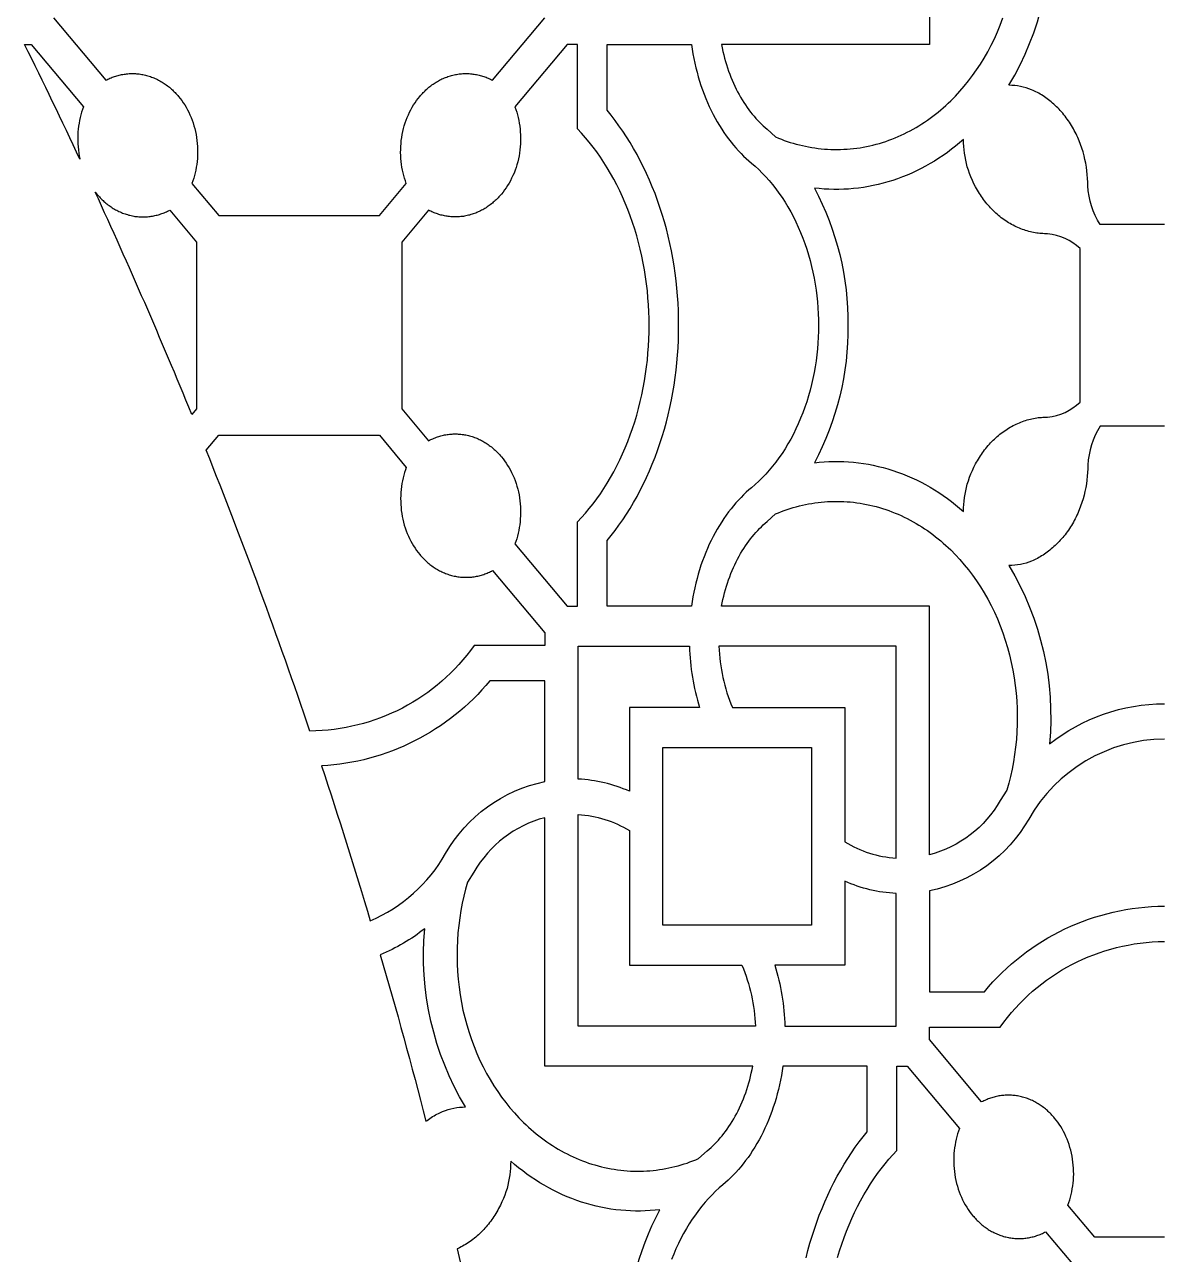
# Model space of a CAD drawing. Extents: x 59271 to 61367, y 41180 to 44085.
# Drawn here: x 60872.9 to 61073.9, y 42139.9 to 42356.8 of the extents above; entities that cross this region are included whole.
import ezdxf

# ---------------------------------------------------------------- set-up
doc = ezdxf.new("R2010")
doc.units = 0
doc.layers.get('0').update_dxf_attribs({"linetype": 'CONTINUOUS'})

msp = doc.modelspace()

# ---------------------------------------------------------------- linework, layer by layer
for points in [[(61032.49, 42397.08), (61032.49, 42353.26), (60995.83, 42353.26), (60995.94, 42352.66), (60996.07, 42352.06), (60996.2, 42351.47), (60996.35, 42350.88), (60996.51, 42350.3), (60996.68, 42349.72), (60996.86, 42349.15), (60997.05, 42348.59), (60997.25, 42348.04), (60997.46, 42347.5), (60997.68, 42346.96), (60997.91, 42346.44), (60998.14, 42345.92), (60998.39, 42345.41), (60998.64, 42344.92), (60998.9, 42344.43), (60999.17, 42343.96), (60999.45, 42343.5), (60999.73, 42343.05), (61000.02, 42342.61), (61000.31, 42342.19), (61000.62, 42341.77), (61000.92, 42341.37), (61001.23, 42340.98), (61001.55, 42340.61), (61001.86, 42340.24), (61002.19, 42339.89), (61002.51, 42339.56), (61002.84, 42339.23), (61003.17, 42338.92), (61003.51, 42338.62), (61003.84, 42338.33), (61005.36, 42336.98), (61005.87, 42336.77), (61006.38, 42336.57), (61006.89, 42336.37), (61007.41, 42336.19), (61007.94, 42336.02), (61008.47, 42335.86), (61009, 42335.71), (61009.54, 42335.57), (61010.08, 42335.44), (61010.62, 42335.32), (61011.17, 42335.21), (61011.73, 42335.11), (61012.28, 42335.03), (61012.84, 42334.95), (61013.4, 42334.89), (61013.96, 42334.84), (61014.53, 42334.8), (61015.1, 42334.77), (61015.67, 42334.76), (61016.24, 42334.75), (61016.81, 42334.76), (61017.38, 42334.79), (61017.95, 42334.82), (61018.53, 42334.87), (61019.1, 42334.92), (61019.67, 42335), (61020.24, 42335.08), (61020.82, 42335.17), (61021.39, 42335.28), (61021.95, 42335.4), (61022.52, 42335.54), (61023.09, 42335.68), (61023.65, 42335.84), (61024.21, 42336.01), (61024.77, 42336.19), (61025.32, 42336.38), (61025.87, 42336.59), (61026.42, 42336.81), (61026.96, 42337.04), (61027.5, 42337.28), (61028.03, 42337.53), (61028.56, 42337.79), (61029.09, 42338.06), (61029.61, 42338.35), (61030.12, 42338.64), (61030.63, 42338.95), (61031.13, 42339.26), (61031.63, 42339.59), (61032.12, 42339.92), (61032.61, 42340.26), (61033.09, 42340.62), (61033.56, 42340.98), (61034.02, 42341.35), (61034.48, 42341.73), (61034.93, 42342.11), (61035.37, 42342.51), (61035.81, 42342.91), (61036.24, 42343.32), (61037.07, 42344.16), (61037.87, 42345.03), (61038.64, 42345.92), (61039.39, 42346.84), (61040.11, 42347.8), (61040.81, 42348.79), (61041.49, 42349.82), (61042.15, 42350.89), (61042.77, 42351.99), (61043.37, 42353.13), (61043.94, 42354.29), (61044.47, 42355.49), (61044.98, 42356.71), (61045.44, 42357.96)], [(60877.97, 42357.96), (60887.18, 42346.96), (60887.37, 42347.05), (60887.56, 42347.15), (60887.75, 42347.24), (60887.94, 42347.33), (60888.14, 42347.41), (60888.34, 42347.49), (60888.54, 42347.56), (60888.74, 42347.63), (60888.95, 42347.7), (60889.16, 42347.76), (60889.37, 42347.82), (60889.58, 42347.88), (60889.79, 42347.92), (60890, 42347.97), (60890.22, 42348.01), (60890.43, 42348.04), (60890.65, 42348.07), (60890.87, 42348.1), (60891.09, 42348.12), (60891.31, 42348.14), (60891.53, 42348.15), (60891.75, 42348.15), (60891.97, 42348.15), (60892.2, 42348.15), (60892.42, 42348.14), (60892.64, 42348.12), (60892.86, 42348.1), (60893.09, 42348.08), (60893.31, 42348.05), (60893.53, 42348.01), (60893.75, 42347.97), (60893.97, 42347.92), (60894.19, 42347.87), (60894.41, 42347.82), (60894.63, 42347.76), (60894.84, 42347.69), (60895.06, 42347.62), (60895.27, 42347.54), (60895.49, 42347.46), (60895.7, 42347.38), (60895.91, 42347.28), (60896.11, 42347.19), (60896.32, 42347.09), (60896.52, 42346.99), (60896.72, 42346.88), (60896.92, 42346.76), (60897.12, 42346.65), (60897.31, 42346.53), (60897.5, 42346.4), (60897.69, 42346.27), (60897.88, 42346.14), (60898.06, 42346), (60898.24, 42345.86), (60898.42, 42345.72), (60898.6, 42345.57), (60898.77, 42345.42), (60898.94, 42345.27), (60899.1, 42345.11), (60899.26, 42344.95), (60899.42, 42344.79), (60899.58, 42344.63), (60899.73, 42344.46), (60899.88, 42344.29), (60900.03, 42344.12), (60900.31, 42343.77), (60900.59, 42343.4), (60900.86, 42343.01), (60901.12, 42342.61), (60901.37, 42342.2), (60901.6, 42341.77), (60901.83, 42341.33), (60902.04, 42340.88), (60902.24, 42340.41), (60902.43, 42339.93), (60902.6, 42339.44), (60902.75, 42338.94), (60902.89, 42338.44), (60903.01, 42337.93), (60903.12, 42337.41), (60903.21, 42336.88), (60903.28, 42336.35), (60903.34, 42335.82), (60903.38, 42335.29), (60903.4, 42334.76), (60903.4, 42334.23), (60903.39, 42333.7), (60903.36, 42333.17), (60903.31, 42332.65), (60903.25, 42332.14), (60903.17, 42331.63), (60903.08, 42331.13), (60902.97, 42330.63), (60902.85, 42330.15), (60902.71, 42329.68), (60902.56, 42329.21), (60902.4, 42328.76), (60907.13, 42323.11), (60910.92, 42323.11), (60921.31, 42323.11), (60931.7, 42323.11), (60935.49, 42323.11), (60940.21, 42328.76), (60940.05, 42329.21), (60939.9, 42329.68), (60939.77, 42330.15), (60939.65, 42330.63), (60939.54, 42331.13), (60939.44, 42331.63), (60939.37, 42332.14), (60939.3, 42332.65), (60939.26, 42333.17), (60939.23, 42333.7), (60939.21, 42334.23), (60939.22, 42334.76), (60939.24, 42335.29), (60939.28, 42335.82), (60939.33, 42336.35), (60939.4, 42336.88), (60939.49, 42337.41), (60939.6, 42337.93), (60939.72, 42338.44), (60939.86, 42338.94), (60940.02, 42339.44), (60940.19, 42339.93), (60940.37, 42340.41), (60940.57, 42340.88), (60940.79, 42341.33), (60941.01, 42341.77), (60941.25, 42342.2), (60941.5, 42342.61), (60941.76, 42343.01), (60942.02, 42343.4), (60942.3, 42343.77), (60942.59, 42344.12), (60942.73, 42344.29), (60942.88, 42344.46), (60943.04, 42344.63), (60943.19, 42344.79), (60943.35, 42344.95), (60943.51, 42345.11), (60943.68, 42345.27), (60943.85, 42345.42), (60944.02, 42345.57), (60944.19, 42345.72), (60944.37, 42345.86), (60944.55, 42346), (60944.74, 42346.14), (60944.92, 42346.27), (60945.11, 42346.4), (60945.3, 42346.53), (60945.5, 42346.65), (60945.69, 42346.76), (60945.89, 42346.88), (60946.09, 42346.99), (60946.3, 42347.09), (60946.5, 42347.19), (60946.71, 42347.28), (60946.92, 42347.38), (60947.13, 42347.46), (60947.34, 42347.54), (60947.55, 42347.62), (60947.77, 42347.69), (60947.99, 42347.76), (60948.2, 42347.82), (60948.42, 42347.87), (60948.64, 42347.92), (60948.86, 42347.97), (60949.08, 42348.01), (60949.31, 42348.05), (60949.53, 42348.08), (60949.75, 42348.1), (60949.97, 42348.12), (60950.2, 42348.14), (60950.42, 42348.15), (60950.64, 42348.15), (60950.86, 42348.15), (60951.08, 42348.15), (60951.31, 42348.14), (60951.53, 42348.12), (60951.75, 42348.1), (60951.96, 42348.07), (60952.18, 42348.04), (60952.4, 42348.01), (60952.61, 42347.97), (60952.83, 42347.92), (60953.04, 42347.88), (60953.25, 42347.82), (60953.46, 42347.76), (60953.67, 42347.7), (60953.87, 42347.63), (60954.07, 42347.56), (60954.28, 42347.49), (60954.47, 42347.41), (60954.67, 42347.33), (60954.87, 42347.24), (60955.06, 42347.15), (60955.25, 42347.05), (60955.44, 42346.96), (60964.64, 42357.96)], [(61010.74, 42139.33), (61011.06, 42140.62), (61011.41, 42141.89), (61011.79, 42143.15), (61012.19, 42144.4), (61012.61, 42145.63), (61013.06, 42146.85), (61013.54, 42148.05), (61014.03, 42149.23), (61014.55, 42150.39), (61015.09, 42151.53), (61015.65, 42152.64), (61016.23, 42153.74), (61016.83, 42154.81), (61017.45, 42155.85), (61018.09, 42156.87), (61018.74, 42157.86), (61019.41, 42158.82), (61020.1, 42159.76), (61020.8, 42160.66), (61021.51, 42161.54), (61021.51, 42173.12), (61006.63, 42173.12), (61006.51, 42172.29), (61006.37, 42171.47), (61006.22, 42170.65), (61006.05, 42169.84), (61005.86, 42169.03), (61005.65, 42168.23), (61005.43, 42167.44), (61005.2, 42166.66), (61004.95, 42165.88), (61004.68, 42165.12), (61004.4, 42164.37), (61004.11, 42163.63), (61003.8, 42162.9), (61003.48, 42162.19), (61003.14, 42161.49), (61002.8, 42160.81), (61002.44, 42160.14), (61002.07, 42159.49), (61001.69, 42158.85), (61001.3, 42158.23), (61000.9, 42157.63), (61000.49, 42157.05), (61000.07, 42156.48), (60999.65, 42155.93), (60999.22, 42155.4), (60998.78, 42154.89), (60998.33, 42154.39), (60997.88, 42153.92), (60997.42, 42153.46), (60996.96, 42153.02), (60996.5, 42152.6), (60996.03, 42152.2), (60995.39, 42151.65), (60994.76, 42151.07), (60994.14, 42150.45), (60993.52, 42149.81), (60992.92, 42149.13), (60992.33, 42148.43), (60991.76, 42147.7), (60991.2, 42146.94), (60990.65, 42146.15), (60990.13, 42145.34), (60989.62, 42144.5), (60989.13, 42143.64), (60988.66, 42142.75), (60988.21, 42141.85), (60987.78, 42140.92), (60987.38, 42139.97), (60986.99, 42139.01)], [(61016.29, 42139.41), (61016.64, 42140.59), (61017.02, 42141.75), (61017.42, 42142.9), (61017.85, 42144.03), (61018.3, 42145.15), (61018.78, 42146.25), (61019.28, 42147.32), (61019.8, 42148.37), (61020.34, 42149.41), (61020.9, 42150.41), (61021.48, 42151.39), (61022.08, 42152.35), (61022.7, 42153.28), (61023.33, 42154.18), (61023.98, 42155.05), (61024.65, 42155.89), (61025.33, 42156.7), (61026.02, 42157.48), (61026.72, 42158.23), (61026.72, 42173.12), (61028.56, 42173.12), (61037.77, 42162.12), (61037.61, 42161.67), (61037.46, 42161.2), (61037.33, 42160.73), (61037.2, 42160.25), (61037.1, 42159.75), (61037, 42159.25), (61036.92, 42158.74), (61036.86, 42158.23), (61036.81, 42157.71), (61036.78, 42157.18), (61036.77, 42156.65), (61036.77, 42156.12), (61036.8, 42155.59), (61036.83, 42155.06), (61036.89, 42154.53), (61036.96, 42154), (61037.05, 42153.47), (61037.16, 42152.96), (61037.28, 42152.44), (61037.42, 42151.94), (61037.58, 42151.44), (61037.75, 42150.95), (61037.93, 42150.47), (61038.13, 42150.01), (61038.34, 42149.55), (61038.57, 42149.11), (61038.81, 42148.68), (61039.06, 42148.27), (61039.31, 42147.87), (61039.58, 42147.48), (61039.86, 42147.11), (61040.15, 42146.76), (61040.29, 42146.59), (61040.44, 42146.42), (61040.59, 42146.25), (61040.75, 42146.09), (61040.91, 42145.93), (61041.07, 42145.77), (61041.24, 42145.61), (61041.41, 42145.46), (61041.58, 42145.31), (61041.75, 42145.16), (61041.93, 42145.02), (61042.11, 42144.88), (61042.29, 42144.74), (61042.48, 42144.61), (61042.67, 42144.48), (61042.86, 42144.35), (61043.05, 42144.23), (61043.25, 42144.12), (61043.45, 42144), (61043.65, 42143.89), (61043.85, 42143.79), (61044.06, 42143.69), (61044.27, 42143.6), (61044.48, 42143.51), (61044.69, 42143.42), (61044.9, 42143.34), (61045.11, 42143.26), (61045.33, 42143.19), (61045.54, 42143.12), (61045.76, 42143.06), (61045.98, 42143.01), (61046.2, 42142.96), (61046.42, 42142.91), (61046.64, 42142.87), (61046.86, 42142.83), (61047.09, 42142.8), (61047.31, 42142.78), (61047.53, 42142.76), (61047.75, 42142.74), (61047.98, 42142.73), (61048.2, 42142.73), (61048.42, 42142.73), (61048.64, 42142.73), (61048.86, 42142.74), (61049.08, 42142.76), (61049.3, 42142.78), (61049.52, 42142.81), (61049.74, 42142.84), (61049.96, 42142.87), (61050.17, 42142.91), (61050.38, 42142.96), (61050.6, 42143.01), (61050.81, 42143.06), (61051.02, 42143.12), (61051.22, 42143.18), (61051.43, 42143.25), (61051.63, 42143.32), (61051.83, 42143.39), (61052.03, 42143.47), (61052.23, 42143.56), (61052.42, 42143.64), (61052.62, 42143.73), (61052.81, 42143.83), (61052.99, 42143.93), (61057.72, 42138.27)]]:
    msp.add_lwpolyline(points)
for points in [[(61073.94, 42321.52), (61062.61, 42321.52, -0.12671), (61060.42, 42328.36), (61060.41, 42329.01), (61060.38, 42329.67), (61060.33, 42330.33), (61060.26, 42330.99), (61060.17, 42331.66), (61060.06, 42332.32), (61059.92, 42332.99), (61059.76, 42333.66), (61059.58, 42334.32), (61059.38, 42334.97), (61059.16, 42335.62), (61058.91, 42336.26), (61058.78, 42336.58), (61058.64, 42336.89), (61058.5, 42337.2), (61058.35, 42337.51), (61058.2, 42337.81), (61058.04, 42338.11), (61057.88, 42338.41), (61057.71, 42338.7), (61057.54, 42338.99), (61057.36, 42339.28), (61057.18, 42339.56), (61056.99, 42339.83), (61056.8, 42340.1), (61056.61, 42340.37), (61056.41, 42340.63), (61056.2, 42340.89), (61056, 42341.14), (61055.79, 42341.39), (61055.57, 42341.63), (61055.35, 42341.86), (61055.13, 42342.09), (61054.91, 42342.31), (61054.68, 42342.53), (61054.45, 42342.74), (61054.22, 42342.95), (61053.98, 42343.15), (61053.75, 42343.34), (61053.51, 42343.53), (61053.26, 42343.71), (61053.02, 42343.89), (61052.78, 42344.06), (61052.53, 42344.22), (61052.28, 42344.38), (61052.03, 42344.53), (61051.78, 42344.67), (61051.53, 42344.81), (61051.28, 42344.94), (61051.02, 42345.07), (61050.77, 42345.19), (61050.52, 42345.3, 0.091636), (61046.5, 42346.08, 0.159593), (61053.67, 42377.52, 0.16816)], [(61073.94, 42285.96), (61062.61, 42285.96, 0.12671), (61060.42, 42279.11), (61060.41, 42278.46), (61060.38, 42277.81), (61060.33, 42277.14), (61060.26, 42276.48), (61060.17, 42275.81), (61060.06, 42275.15), (61059.92, 42274.48), (61059.76, 42273.82), (61059.58, 42273.16), (61059.38, 42272.5), (61059.16, 42271.85), (61058.91, 42271.21), (61058.78, 42270.9), (61058.64, 42270.58), (61058.5, 42270.27), (61058.35, 42269.96), (61058.2, 42269.66), (61058.04, 42269.36), (61057.88, 42269.06), (61057.71, 42268.77), (61057.54, 42268.48), (61057.36, 42268.2), (61057.18, 42267.92), (61056.99, 42267.64), (61056.8, 42267.37), (61056.61, 42267.1), (61056.41, 42266.84), (61056.2, 42266.58), (61056, 42266.33), (61055.79, 42266.09), (61055.57, 42265.85), (61055.35, 42265.61), (61055.13, 42265.38), (61054.91, 42265.16), (61054.68, 42264.94), (61054.45, 42264.73), (61054.22, 42264.52), (61053.98, 42264.32), (61053.75, 42264.13), (61053.51, 42263.94), (61053.26, 42263.76), (61053.02, 42263.58), (61052.78, 42263.41), (61052.53, 42263.25), (61052.28, 42263.09), (61052.03, 42262.94), (61051.78, 42262.8), (61051.53, 42262.66), (61051.28, 42262.53), (61051.02, 42262.41), (61050.77, 42262.29), (61050.52, 42262.17, -0.091636), (61046.5, 42261.4, -0.159593), (61053.67, 42229.96, -0.16816), (61073.94, 42237.03)], [(61073.94, 42230.81, 0.26745), (61050, 42216.7, -0.215544), (61032.49, 42204.03), (61032.49, 42186.24), (61042.18, 42186.24, -0.222359), (61073.94, 42201.34), (61073.94, 42201.34)], [(61073.94, 42142.97), (61061.65, 42142.97), (61056.92, 42148.62), (61057.09, 42149.07), (61057.23, 42149.54), (61057.37, 42150.01), (61057.49, 42150.49), (61057.6, 42150.99), (61057.69, 42151.49), (61057.77, 42152), (61057.84, 42152.51), (61057.88, 42153.03), (61057.91, 42153.56), (61057.93, 42154.09), (61057.92, 42154.62), (61057.9, 42155.15), (61057.86, 42155.68), (61057.81, 42156.21), (61057.74, 42156.74), (61057.65, 42157.27), (61057.54, 42157.78), (61057.42, 42158.3), (61057.28, 42158.8), (61057.12, 42159.3), (61056.95, 42159.79), (61056.77, 42160.27), (61056.57, 42160.73), (61056.35, 42161.19), (61056.13, 42161.63), (61055.89, 42162.06), (61055.64, 42162.47), (61055.38, 42162.87), (61055.11, 42163.26), (61054.84, 42163.63), (61054.55, 42163.98), (61054.41, 42164.15), (61054.26, 42164.32), (61054.1, 42164.49), (61053.95, 42164.65), (61053.79, 42164.81), (61053.63, 42164.97), (61053.46, 42165.13), (61053.29, 42165.28), (61053.12, 42165.43), (61052.95, 42165.58), (61052.77, 42165.72), (61052.59, 42165.86), (61052.4, 42166), (61052.22, 42166.13), (61052.03, 42166.26), (61051.84, 42166.39), (61051.64, 42166.51), (61051.45, 42166.62), (61051.25, 42166.74), (61051.05, 42166.84), (61050.84, 42166.95), (61050.64, 42167.05), (61050.43, 42167.14), (61050.22, 42167.23), (61050.01, 42167.32), (61049.8, 42167.4), (61049.58, 42167.48), (61049.37, 42167.55), (61049.15, 42167.61), (61048.93, 42167.68), (61048.72, 42167.73), (61048.5, 42167.78), (61048.28, 42167.83), (61048.05, 42167.87), (61047.83, 42167.91), (61047.61, 42167.94), (61047.39, 42167.96), (61047.17, 42167.98), (61046.94, 42168), (61046.72, 42168.01), (61046.5, 42168.01), (61046.28, 42168.01), (61046.05, 42168.01), (61045.83, 42168), (61045.61, 42167.98), (61045.39, 42167.96), (61045.18, 42167.93), (61044.96, 42167.9), (61044.74, 42167.87), (61044.53, 42167.83), (61044.31, 42167.78), (61044.1, 42167.73), (61043.89, 42167.68), (61043.68, 42167.62), (61043.47, 42167.56), (61043.27, 42167.49), (61043.07, 42167.42), (61042.86, 42167.35), (61042.66, 42167.27), (61042.47, 42167.18), (61042.27, 42167.1), (61042.08, 42167.01), (61041.89, 42166.91), (61041.7, 42166.81), (61032.49, 42177.82), (61032.49, 42180.02), (61044.95, 42180.02, -0.240747), (61073.94, 42195.11)], [(60979.02, 42123.59, -0.124595), (60984.94, 42147.82), (60984.09, 42147.72), (60983.23, 42147.65), (60982.37, 42147.6), (60981.51, 42147.58), (60980.64, 42147.58), (60979.78, 42147.6), (60978.91, 42147.65), (60978.03, 42147.72), (60977.16, 42147.82), (60976.29, 42147.94), (60975.42, 42148.08), (60974.55, 42148.25), (60973.69, 42148.44), (60972.83, 42148.66), (60971.97, 42148.9), (60971.11, 42149.16), (60970.27, 42149.45), (60969.42, 42149.77), (60968.59, 42150.1), (60967.76, 42150.46), (60966.94, 42150.84), (60966.13, 42151.24), (60965.33, 42151.67), (60964.54, 42152.12), (60963.76, 42152.58), (60962.99, 42153.07), (60962.23, 42153.58), (60961.48, 42154.1), (60960.75, 42154.65), (60960.03, 42155.21), (60959.32, 42155.79), (60958.63, 42156.38, -0.065359), (60957.98, 42151.58), (60957.79, 42150.98), (60957.57, 42150.37), (60957.33, 42149.77), (60957.08, 42149.18), (60956.8, 42148.59), (60956.5, 42148.01), (60956.34, 42147.72), (60956.18, 42147.44), (60956.02, 42147.16), (60955.84, 42146.88), (60955.67, 42146.61), (60955.48, 42146.34), (60955.3, 42146.07), (60955.1, 42145.8), (60954.91, 42145.54), (60954.71, 42145.29), (60954.5, 42145.04), (60954.29, 42144.79), (60954.08, 42144.55), (60953.86, 42144.31), (60953.63, 42144.07), (60953.41, 42143.85), (60953.18, 42143.62), (60952.94, 42143.41), (60952.7, 42143.19), (60952.46, 42142.99), (60952.22, 42142.79), (60951.97, 42142.59), (60951.72, 42142.4), (60951.46, 42142.22), (60951.2, 42142.05), (60950.94, 42141.88), (60950.68, 42141.71), (60950.42, 42141.55), (60950.15, 42141.4), (60949.88, 42141.26), (60949.61, 42141.12), (60949.34, 42140.99), (60949.2, 42140.93, -0.013012), (60959.37, 42091.44)]]:
    msp.add_lwpolyline(points, format="xyb")
for points in [[(60872.88, 42353.26), (60874.04, 42353.26), (60883.25, 42342.26), (60883.09, 42341.81), (60882.94, 42341.34), (60882.8, 42340.87), (60882.68, 42340.39), (60882.57, 42339.89), (60882.48, 42339.39), (60882.4, 42338.88), (60882.34, 42338.37), (60882.29, 42337.85), (60882.26, 42337.32), (60882.25, 42336.79), (60882.25, 42336.26), (60882.27, 42335.73), (60882.31, 42335.2), (60882.36, 42334.67), (60882.44, 42334.14), (60882.53, 42333.62), (60882.63, 42333.1), (60882.65, 42333.03, 0.005786)], [(61059.06, 42317.28, 0.165069), (61053.33, 42319.89), (61053.06, 42319.9), (61052.79, 42319.9), (61052.51, 42319.92), (61052.24, 42319.94), (61051.96, 42319.96), (61051.69, 42320), (61051.41, 42320.03), (61051.13, 42320.08), (61050.85, 42320.13), (61050.57, 42320.19), (61050.29, 42320.25), (61050.01, 42320.32), (61049.74, 42320.4), (61049.46, 42320.49), (61049.18, 42320.58), (61048.9, 42320.67), (61048.62, 42320.78), (61048.35, 42320.89), (61048.07, 42321.01), (61047.8, 42321.13), (61047.53, 42321.26), (61047.26, 42321.4), (61046.99, 42321.54), (61046.72, 42321.7), (61046.46, 42321.85), (61046.2, 42322.02), (61045.94, 42322.19), (61045.68, 42322.36), (61045.42, 42322.55), (61045.17, 42322.73), (61044.92, 42322.93), (61044.68, 42323.13), (61044.44, 42323.34), (61044.2, 42323.55), (61043.96, 42323.76), (61043.73, 42323.99), (61043.51, 42324.22), (61043.28, 42324.45), (61043.06, 42324.69), (61042.85, 42324.93), (61042.64, 42325.18), (61042.43, 42325.43), (61042.23, 42325.68), (61042.03, 42325.94), (61041.84, 42326.21), (61041.66, 42326.48), (61041.47, 42326.75), (61041.3, 42327.02), (61041.12, 42327.3), (61040.96, 42327.58), (61040.79, 42327.87), (61040.64, 42328.15), (61040.34, 42328.73), (61040.06, 42329.32), (61039.8, 42329.91), (61039.57, 42330.51), (61039.35, 42331.12), (61039.16, 42331.72, -0.065359), (61038.51, 42336.53), (61037.82, 42335.93), (61037.11, 42335.35), (61036.39, 42334.79), (61035.66, 42334.24), (61034.91, 42333.72), (61034.15, 42333.21), (61033.38, 42332.72), (61032.6, 42332.26), (61031.81, 42331.81), (61031.01, 42331.39), (61030.2, 42330.98), (61029.38, 42330.6), (61028.55, 42330.24), (61027.71, 42329.91), (61026.87, 42329.59), (61026.02, 42329.31), (61025.17, 42329.04), (61024.31, 42328.8), (61023.45, 42328.58), (61022.59, 42328.39), (61021.72, 42328.22), (61020.85, 42328.08), (61019.98, 42327.96), (61019.1, 42327.86), (61018.23, 42327.79), (61017.36, 42327.74), (61016.5, 42327.72), (61015.63, 42327.72), (61014.77, 42327.75), (61013.91, 42327.79), (61013.05, 42327.86), (61012.2, 42327.96, -0.124595), (61018.12, 42303.74, -0.124595), (61012.2, 42279.51), (61013.05, 42279.61), (61013.91, 42279.68), (61014.77, 42279.73), (61015.63, 42279.75), (61016.5, 42279.75), (61017.36, 42279.73), (61018.23, 42279.68), (61019.1, 42279.61), (61019.98, 42279.51), (61020.85, 42279.4), (61021.72, 42279.25), (61022.59, 42279.08), (61023.45, 42278.89), (61024.31, 42278.67), (61025.17, 42278.43), (61026.02, 42278.17), (61026.87, 42277.88), (61027.71, 42277.56), (61028.55, 42277.23), (61029.38, 42276.87), (61030.2, 42276.49), (61031.01, 42276.09), (61031.81, 42275.66), (61032.6, 42275.22), (61033.38, 42274.75), (61034.15, 42274.26), (61034.91, 42273.75), (61035.66, 42273.23), (61036.39, 42272.68), (61037.11, 42272.12), (61037.82, 42271.54), (61038.51, 42270.95, -0.065359), (61039.16, 42275.75), (61039.35, 42276.35), (61039.57, 42276.96), (61039.8, 42277.56), (61040.06, 42278.15), (61040.34, 42278.74), (61040.64, 42279.32), (61040.79, 42279.61), (61040.96, 42279.89), (61041.12, 42280.17), (61041.3, 42280.45), (61041.47, 42280.72), (61041.66, 42281), (61041.84, 42281.26), (61042.03, 42281.53), (61042.23, 42281.79), (61042.43, 42282.04), (61042.64, 42282.29), (61042.85, 42282.54), (61043.06, 42282.79), (61043.28, 42283.02), (61043.51, 42283.26), (61043.73, 42283.48), (61043.96, 42283.71), (61044.2, 42283.92), (61044.44, 42284.14), (61044.68, 42284.34), (61044.92, 42284.54), (61045.17, 42284.74), (61045.42, 42284.93), (61045.68, 42285.11), (61045.94, 42285.28), (61046.2, 42285.45), (61046.46, 42285.62), (61046.72, 42285.78), (61046.99, 42285.93), (61047.26, 42286.07), (61047.53, 42286.21), (61047.8, 42286.34), (61048.07, 42286.46), (61048.35, 42286.58), (61048.62, 42286.69), (61048.9, 42286.8), (61049.18, 42286.9), (61049.46, 42286.99), (61049.74, 42287.07), (61050.01, 42287.15), (61050.29, 42287.22), (61050.57, 42287.28), (61050.85, 42287.34), (61051.13, 42287.39), (61051.41, 42287.44), (61051.69, 42287.48), (61051.96, 42287.51), (61052.24, 42287.53), (61052.51, 42287.55), (61052.79, 42287.57), (61053.06, 42287.58), (61053.33, 42287.58, 0.165069), (61059.06, 42290.19)], [(60885.33, 42327.26), (60885.34, 42327.26), (60885.62, 42326.9), (60885.77, 42326.73), (60885.92, 42326.56), (60886.07, 42326.39), (60886.22, 42326.23), (60886.38, 42326.07), (60886.55, 42325.91), (60886.71, 42325.75), (60886.88, 42325.6), (60887.05, 42325.45), (60887.23, 42325.3), (60887.4, 42325.16), (60887.59, 42325.02), (60887.77, 42324.88), (60887.96, 42324.75), (60888.14, 42324.62), (60888.34, 42324.5), (60888.53, 42324.37), (60888.73, 42324.26), (60888.92, 42324.14), (60889.13, 42324.04), (60889.33, 42323.93), (60889.53, 42323.83), (60889.74, 42323.74), (60889.95, 42323.65), (60890.16, 42323.56), (60890.37, 42323.48), (60890.59, 42323.4), (60890.8, 42323.33), (60891.02, 42323.27), (60891.24, 42323.2), (60891.46, 42323.15), (60891.68, 42323.1), (60891.9, 42323.05), (60892.12, 42323.01), (60892.34, 42322.97), (60892.56, 42322.94), (60892.78, 42322.92), (60893.01, 42322.9), (60893.23, 42322.88), (60893.45, 42322.87), (60893.67, 42322.87), (60893.9, 42322.87), (60894.12, 42322.87), (60894.34, 42322.89), (60894.56, 42322.9), (60894.78, 42322.92), (60895, 42322.95), (60895.22, 42322.98), (60895.43, 42323.01), (60895.65, 42323.05), (60895.86, 42323.1), (60896.07, 42323.15), (60896.28, 42323.2), (60896.49, 42323.26), (60896.7, 42323.32), (60896.9, 42323.39), (60897.11, 42323.46), (60897.31, 42323.53), (60897.51, 42323.61), (60897.71, 42323.7), (60897.9, 42323.78), (60898.09, 42323.87), (60898.28, 42323.97), (60898.47, 42324.07), (60903.2, 42318.42), (60903.2, 42303.74), (60903.2, 42289.06), (60902.36, 42288.06, 0.011008)], [(60904.92, 42281.72), (60907.13, 42284.36), (60910.92, 42284.36), (60921.31, 42284.36), (60931.7, 42284.36), (60935.49, 42284.36), (60940.21, 42278.71), (60940.05, 42278.26), (60939.9, 42277.79), (60939.77, 42277.32), (60939.65, 42276.84), (60939.54, 42276.34), (60939.44, 42275.84), (60939.37, 42275.33), (60939.3, 42274.82), (60939.26, 42274.3), (60939.23, 42273.77), (60939.21, 42273.24), (60939.22, 42272.71), (60939.24, 42272.18), (60939.28, 42271.65), (60939.33, 42271.12), (60939.4, 42270.59), (60939.49, 42270.07), (60939.6, 42269.55), (60939.72, 42269.03), (60939.86, 42268.53), (60940.02, 42268.03), (60940.19, 42267.54), (60940.37, 42267.06), (60940.57, 42266.6), (60940.79, 42266.14), (60941.01, 42265.7), (60941.25, 42265.27), (60941.5, 42264.86), (60941.76, 42264.46), (60942.02, 42264.07), (60942.3, 42263.7), (60942.59, 42263.35), (60942.73, 42263.18), (60942.88, 42263.01), (60943.04, 42262.84), (60943.19, 42262.68), (60943.35, 42262.52), (60943.51, 42262.36), (60943.68, 42262.2), (60943.85, 42262.05), (60944.02, 42261.9), (60944.19, 42261.75), (60944.37, 42261.61), (60944.55, 42261.47), (60944.74, 42261.33), (60944.92, 42261.2), (60945.11, 42261.07), (60945.3, 42260.95), (60945.5, 42260.82), (60945.69, 42260.71), (60945.89, 42260.59), (60946.09, 42260.49), (60946.3, 42260.38), (60946.5, 42260.28), (60946.71, 42260.19), (60946.92, 42260.1), (60947.13, 42260.01), (60947.34, 42259.93), (60947.55, 42259.85), (60947.77, 42259.78), (60947.99, 42259.72), (60948.2, 42259.65), (60948.42, 42259.6), (60948.64, 42259.55), (60948.86, 42259.5), (60949.08, 42259.46), (60949.31, 42259.42), (60949.53, 42259.39), (60949.75, 42259.37), (60949.97, 42259.35), (60950.2, 42259.33), (60950.42, 42259.32), (60950.64, 42259.32), (60950.86, 42259.32), (60951.08, 42259.32), (60951.31, 42259.34), (60951.53, 42259.35), (60951.75, 42259.37), (60951.96, 42259.4), (60952.18, 42259.43), (60952.4, 42259.46), (60952.61, 42259.5), (60952.83, 42259.55), (60953.04, 42259.6), (60953.25, 42259.65), (60953.46, 42259.71), (60953.67, 42259.77), (60953.87, 42259.84), (60954.07, 42259.91), (60954.28, 42259.98), (60954.47, 42260.06), (60954.67, 42260.15), (60954.87, 42260.23), (60955.06, 42260.32), (60955.25, 42260.42), (60955.44, 42260.52), (60964.64, 42249.51), (60964.64, 42247.31), (60952.19, 42247.31, -0.240747), (60923.2, 42232.22, -0.000041), (60923.2, 42232.22, 0.013591)], [(61044.99, 42219.97, -0.200602), (61032.49, 42210.39), (61032.49, 42254.21), (60995.83, 42254.21), (60995.94, 42254.81), (60996.07, 42255.41), (60996.2, 42256), (60996.35, 42256.59), (60996.51, 42257.17), (60996.68, 42257.75), (60996.86, 42258.32), (60997.05, 42258.88), (60997.25, 42259.43), (60997.46, 42259.98), (60997.68, 42260.51), (60997.91, 42261.04), (60998.14, 42261.55), (60998.39, 42262.06), (60998.64, 42262.55), (60998.9, 42263.04), (60999.17, 42263.51), (60999.45, 42263.97), (60999.73, 42264.42), (61000.02, 42264.86), (61000.31, 42265.29), (61000.62, 42265.7), (61000.92, 42266.1), (61001.23, 42266.49), (61001.55, 42266.87), (61001.86, 42267.23), (61002.19, 42267.58), (61002.51, 42267.92), (61002.84, 42268.24), (61003.17, 42268.55), (61003.51, 42268.85), (61003.84, 42269.14), (61005.36, 42270.5), (61005.87, 42270.71), (61006.38, 42270.91), (61006.89, 42271.1), (61007.41, 42271.28), (61007.94, 42271.45), (61008.47, 42271.61), (61009, 42271.76), (61009.54, 42271.9), (61010.08, 42272.03), (61010.62, 42272.15), (61011.17, 42272.26), (61011.73, 42272.36), (61012.28, 42272.44), (61012.84, 42272.52), (61013.4, 42272.58), (61013.96, 42272.63), (61014.53, 42272.67), (61015.1, 42272.7), (61015.67, 42272.71), (61016.24, 42272.72), (61016.81, 42272.71), (61017.38, 42272.69), (61017.95, 42272.65), (61018.53, 42272.61), (61019.1, 42272.55), (61019.67, 42272.48), (61020.24, 42272.39), (61020.82, 42272.3), (61021.39, 42272.19), (61021.95, 42272.07), (61022.52, 42271.94), (61023.09, 42271.79), (61023.65, 42271.63), (61024.21, 42271.46), (61024.77, 42271.28), (61025.32, 42271.09), (61025.87, 42270.88), (61026.42, 42270.66), (61026.96, 42270.44), (61027.5, 42270.2), (61028.03, 42269.94), (61028.56, 42269.68), (61029.09, 42269.41), (61029.61, 42269.13), (61030.12, 42268.83), (61030.63, 42268.53), (61031.13, 42268.21), (61031.63, 42267.89), (61032.12, 42267.55), (61032.61, 42267.21), (61033.09, 42266.86), (61033.56, 42266.49), (61034.02, 42266.12), (61034.48, 42265.74), (61034.93, 42265.36), (61035.37, 42264.96), (61035.81, 42264.56), (61036.24, 42264.15), (61037.07, 42263.31), (61037.87, 42262.44), (61038.64, 42261.55), (61039.39, 42260.63), (61040.11, 42259.68), (61040.81, 42258.68), (61041.49, 42257.65), (61042.15, 42256.58), (61042.77, 42255.48), (61043.37, 42254.34), (61043.94, 42253.18), (61044.47, 42251.98), (61044.98, 42250.76), (61045.44, 42249.51), (61045.87, 42248.24), (61046.26, 42246.95), (61046.62, 42245.63), (61046.93, 42244.31), (61047.21, 42242.96), (61047.44, 42241.61), (61047.63, 42240.25), (61047.78, 42238.89), (61047.89, 42237.52), (61047.96, 42236.15), (61047.98, 42234.78), (61047.97, 42233.42), (61047.91, 42232.06), (61047.82, 42230.72), (61047.68, 42229.39), (61047.51, 42228.07), (61047.3, 42226.77), (61047.06, 42225.49), (61046.78, 42224.23), (61046.47, 42223), (61046.12, 42221.78)], [(60979.57, 42221.6, 0.093744), (60970.53, 42223.74), (60970.53, 42247.17), (60990.14, 42247.17, 0.067508), (60991.93, 42236.37), (60979.57, 42236.37)], [(61017.56, 42212.67, 0.123377), (61026.61, 42209.82), (61026.61, 42247.17), (60995.35, 42247.17, 0.090687), (60997.74, 42236.37), (61017.56, 42236.37)], [(60933.85, 42198.76, 0.16441), (60947.14, 42210.63, -0.215544), (60964.64, 42223.3), (60964.64, 42241.09), (60954.96, 42241.09, -0.209382), (60925.26, 42226.06, -0.007371)], [(60964.64, 42216.94, 0.200602), (60952.15, 42207.36), (60951.02, 42205.55), (60950.67, 42204.34), (60950.36, 42203.1), (60950.08, 42201.84), (60949.84, 42200.56), (60949.63, 42199.26), (60949.46, 42197.94), (60949.32, 42196.61), (60949.23, 42195.27), (60949.17, 42193.91), (60949.16, 42192.55), (60949.18, 42191.18), (60949.25, 42189.81), (60949.36, 42188.45), (60949.51, 42187.08), (60949.7, 42185.72), (60949.93, 42184.37), (60950.21, 42183.02), (60950.52, 42181.7), (60950.87, 42180.39), (60951.27, 42179.09), (60951.7, 42177.82), (60952.16, 42176.57), (60952.66, 42175.35), (60953.2, 42174.15), (60953.77, 42172.99), (60954.36, 42171.85), (60954.99, 42170.75), (60955.65, 42169.68), (60956.33, 42168.65), (60957.03, 42167.65), (60957.75, 42166.7), (60958.5, 42165.78), (60959.27, 42164.89), (60960.07, 42164.02), (60960.9, 42163.18), (60961.33, 42162.77), (60961.77, 42162.37), (60962.21, 42161.97), (60962.66, 42161.59), (60963.12, 42161.21), (60963.58, 42160.84), (60964.05, 42160.47), (60964.53, 42160.12), (60965.02, 42159.78), (60965.51, 42159.44), (60966, 42159.12), (60966.51, 42158.8), (60967.02, 42158.5), (60967.53, 42158.21), (60968.05, 42157.92), (60968.58, 42157.65), (60969.11, 42157.39), (60969.64, 42157.13), (60970.18, 42156.89), (60970.72, 42156.67), (60971.27, 42156.45), (60971.82, 42156.24), (60972.37, 42156.05), (60972.93, 42155.87), (60973.49, 42155.7), (60974.05, 42155.54), (60974.62, 42155.4), (60975.18, 42155.26), (60975.75, 42155.14), (60976.32, 42155.03), (60976.89, 42154.94), (60977.47, 42154.85), (60978.04, 42154.78), (60978.61, 42154.72), (60979.19, 42154.68), (60979.76, 42154.64), (60980.33, 42154.62), (60980.9, 42154.61), (60981.47, 42154.62), (60982.04, 42154.63), (60982.61, 42154.66), (60983.17, 42154.7), (60983.74, 42154.75), (60984.3, 42154.81), (60984.86, 42154.89), (60985.41, 42154.97), (60985.97, 42155.07), (60986.51, 42155.18), (60987.06, 42155.3), (60987.6, 42155.43), (60988.14, 42155.57), (60988.67, 42155.72), (60989.2, 42155.88), (60989.73, 42156.05), (60990.25, 42156.23), (60990.76, 42156.42), (60991.27, 42156.62), (60991.78, 42156.83), (60993.3, 42158.19), (60993.63, 42158.48), (60993.97, 42158.78), (60994.3, 42159.09), (60994.63, 42159.41), (60994.95, 42159.75), (60995.27, 42160.1), (60995.59, 42160.47), (60995.91, 42160.84), (60996.22, 42161.23), (60996.52, 42161.63), (60996.82, 42162.04), (60997.12, 42162.47), (60997.41, 42162.91), (60997.69, 42163.36), (60997.97, 42163.82), (60998.24, 42164.29), (60998.5, 42164.78), (60998.75, 42165.27), (60999, 42165.78), (60999.23, 42166.29), (60999.46, 42166.82), (60999.68, 42167.36), (60999.89, 42167.9), (61000.09, 42168.45), (61000.28, 42169.01), (61000.46, 42169.58), (61000.63, 42170.16), (61000.79, 42170.74), (61000.93, 42171.33), (61001.07, 42171.92), (61001.2, 42172.52), (61001.31, 42173.12), (60964.64, 42173.12)], [(60999.4, 42190.96, -0.090687), (61001.79, 42180.16), (60970.53, 42180.16), (60970.53, 42217.51, -0.123377), (60979.57, 42214.66), (60979.57, 42190.96)], [(61026.61, 42203.59, -0.093744), (61017.56, 42205.73), (61017.56, 42190.96), (61005.21, 42190.96, -0.067508), (61007, 42180.16), (61026.61, 42180.16)], [(60943.68, 42163.43), (60943.87, 42163.57), (60944.12, 42163.75), (60944.36, 42163.92), (60944.61, 42164.08), (60944.86, 42164.24), (60945.11, 42164.39), (60945.36, 42164.53), (60945.61, 42164.67), (60945.86, 42164.8), (60946.11, 42164.92), (60946.37, 42165.04), (60946.62, 42165.16, -0.091636), (60950.64, 42165.93, -0.159593), (60943.47, 42197.37, -0.069656), (60935.62, 42192.77, -0.007837)]]:
    msp.add_lwpolyline(points, format="xyb", close=True)
for points in [[(60939.42, 42303.74), (60939.42, 42289.06), (60944.14, 42283.41), (60944.33, 42283.5), (60944.52, 42283.6), (60944.71, 42283.69), (60944.91, 42283.77), (60945.11, 42283.86), (60945.31, 42283.94), (60945.51, 42284.01), (60945.71, 42284.08), (60945.92, 42284.15), (60946.12, 42284.21), (60946.33, 42284.27), (60946.54, 42284.33), (60946.75, 42284.37), (60946.97, 42284.42), (60947.18, 42284.46), (60947.4, 42284.49), (60947.62, 42284.52), (60947.84, 42284.55), (60948.05, 42284.57), (60948.28, 42284.59), (60948.5, 42284.6), (60948.72, 42284.6), (60948.94, 42284.6), (60949.16, 42284.6), (60949.38, 42284.59), (60949.61, 42284.57), (60949.83, 42284.55), (60950.05, 42284.53), (60950.27, 42284.5), (60950.5, 42284.46), (60950.72, 42284.42), (60950.94, 42284.37), (60951.16, 42284.32), (60951.38, 42284.27), (60951.59, 42284.21), (60951.81, 42284.14), (60952.03, 42284.07), (60952.24, 42283.99), (60952.45, 42283.91), (60952.66, 42283.83), (60952.87, 42283.73), (60953.08, 42283.64), (60953.29, 42283.54), (60953.49, 42283.44), (60953.69, 42283.33), (60953.89, 42283.21), (60954.08, 42283.1), (60954.28, 42282.98), (60954.47, 42282.85), (60954.66, 42282.72), (60954.85, 42282.59), (60955.03, 42282.45), (60955.21, 42282.31), (60955.39, 42282.17), (60955.56, 42282.02), (60955.73, 42281.87), (60955.9, 42281.72), (60956.07, 42281.56), (60956.23, 42281.4), (60956.39, 42281.24), (60956.55, 42281.08), (60956.7, 42280.91), (60956.85, 42280.74), (60956.99, 42280.57), (60957.28, 42280.22), (60957.56, 42279.85), (60957.82, 42279.46), (60958.08, 42279.06), (60958.33, 42278.65), (60958.57, 42278.22), (60958.79, 42277.78), (60959.01, 42277.32), (60959.21, 42276.86), (60959.39, 42276.38), (60959.56, 42275.89), (60959.72, 42275.39), (60959.86, 42274.89), (60959.98, 42274.38), (60960.09, 42273.86), (60960.18, 42273.33), (60960.25, 42272.8), (60960.31, 42272.27), (60960.34, 42271.74), (60960.36, 42271.21), (60960.37, 42270.68), (60960.35, 42270.15), (60960.32, 42269.62), (60960.28, 42269.1), (60960.22, 42268.59), (60960.14, 42268.08), (60960.04, 42267.58), (60959.93, 42267.08), (60959.81, 42266.6), (60959.68, 42266.13), (60959.53, 42265.66), (60959.37, 42265.21), (60968.57, 42254.21), (60970.42, 42254.21), (60970.42, 42269.1), (60971.12, 42269.85), (60971.81, 42270.63), (60972.49, 42271.44), (60973.15, 42272.28), (60973.8, 42273.15), (60974.44, 42274.05), (60975.06, 42274.98), (60975.66, 42275.94), (60976.24, 42276.92), (60976.8, 42277.93), (60977.34, 42278.96), (60977.86, 42280.01), (60978.36, 42281.08), (60978.84, 42282.18), (60979.29, 42283.3), (60979.72, 42284.43), (60980.12, 42285.58), (60980.5, 42286.74), (60980.85, 42287.92), (60981.18, 42289.11), (60981.48, 42290.31), (60981.76, 42291.52), (60982, 42292.73), (60982.23, 42293.95), (60982.42, 42295.18), (60982.59, 42296.41), (60982.73, 42297.63), (60982.84, 42298.86), (60982.93, 42300.09), (60983, 42301.31), (60983.03, 42302.53), (60983.05, 42303.74), (60983.03, 42304.95), (60983, 42306.16), (60982.93, 42307.38), (60982.84, 42308.61), (60982.73, 42309.84), (60982.59, 42311.07), (60982.42, 42312.29), (60982.23, 42313.52), (60982, 42314.74), (60981.76, 42315.96), (60981.48, 42317.16), (60981.18, 42318.36), (60980.85, 42319.55), (60980.5, 42320.73), (60980.12, 42321.89), (60979.72, 42323.04), (60979.29, 42324.18), (60978.84, 42325.29), (60978.36, 42326.39), (60977.86, 42327.46), (60977.34, 42328.52), (60976.8, 42329.55), (60976.24, 42330.55), (60975.66, 42331.53), (60975.06, 42332.49), (60974.44, 42333.42), (60973.8, 42334.32), (60973.15, 42335.19), (60972.49, 42336.03), (60971.81, 42336.84), (60971.12, 42337.62), (60970.42, 42338.38), (60970.42, 42353.26), (60968.57, 42353.26), (60959.37, 42342.26), (60959.53, 42341.81), (60959.68, 42341.34), (60959.81, 42340.87), (60959.93, 42340.39), (60960.04, 42339.89), (60960.14, 42339.39), (60960.22, 42338.88), (60960.28, 42338.37), (60960.32, 42337.85), (60960.35, 42337.32), (60960.37, 42336.79), (60960.36, 42336.26), (60960.34, 42335.73), (60960.31, 42335.2), (60960.25, 42334.67), (60960.18, 42334.14), (60960.09, 42333.62), (60959.98, 42333.1), (60959.86, 42332.58), (60959.72, 42332.08), (60959.56, 42331.58), (60959.39, 42331.09), (60959.21, 42330.61), (60959.01, 42330.15), (60958.79, 42329.69), (60958.57, 42329.25), (60958.33, 42328.82), (60958.08, 42328.41), (60957.82, 42328.01), (60957.56, 42327.62), (60957.28, 42327.26), (60956.99, 42326.9), (60956.85, 42326.73), (60956.7, 42326.56), (60956.55, 42326.39), (60956.39, 42326.23), (60956.23, 42326.07), (60956.07, 42325.91), (60955.9, 42325.75), (60955.73, 42325.6), (60955.56, 42325.45), (60955.39, 42325.3), (60955.21, 42325.16), (60955.03, 42325.02), (60954.85, 42324.88), (60954.66, 42324.75), (60954.47, 42324.62), (60954.28, 42324.5), (60954.08, 42324.37), (60953.89, 42324.26), (60953.69, 42324.14), (60953.49, 42324.04), (60953.29, 42323.93), (60953.08, 42323.83), (60952.87, 42323.74), (60952.66, 42323.65), (60952.45, 42323.56), (60952.24, 42323.48), (60952.03, 42323.4), (60951.81, 42323.33), (60951.59, 42323.27), (60951.38, 42323.2), (60951.16, 42323.15), (60950.94, 42323.1), (60950.72, 42323.05), (60950.5, 42323.01), (60950.27, 42322.97), (60950.05, 42322.94), (60949.83, 42322.92), (60949.61, 42322.9), (60949.38, 42322.88), (60949.16, 42322.87), (60948.94, 42322.87), (60948.72, 42322.87), (60948.5, 42322.87), (60948.28, 42322.89), (60948.05, 42322.9), (60947.84, 42322.92), (60947.62, 42322.95), (60947.4, 42322.98), (60947.18, 42323.01), (60946.97, 42323.05), (60946.75, 42323.1), (60946.54, 42323.15), (60946.33, 42323.2), (60946.12, 42323.26), (60945.92, 42323.32), (60945.71, 42323.39), (60945.51, 42323.46), (60945.31, 42323.53), (60945.11, 42323.61), (60944.91, 42323.7), (60944.71, 42323.78), (60944.52, 42323.87), (60944.33, 42323.97), (60944.14, 42324.07), (60939.42, 42318.42)], [(61012.92, 42303.74), (61012.9, 42302.71), (61012.87, 42301.67), (61012.81, 42300.63), (61012.73, 42299.59), (61012.62, 42298.55), (61012.48, 42297.5), (61012.32, 42296.45), (61012.14, 42295.41), (61011.93, 42294.37), (61011.7, 42293.34), (61011.44, 42292.31), (61011.15, 42291.3), (61010.84, 42290.29), (61010.5, 42289.3), (61010.15, 42288.32), (61009.76, 42287.36), (61009.36, 42286.41), (61008.93, 42285.48), (61008.48, 42284.58), (61008.01, 42283.69), (61007.52, 42282.83), (61007.01, 42281.99), (61006.49, 42281.18), (61005.94, 42280.39), (61005.38, 42279.63), (61004.81, 42278.9), (61004.22, 42278.2), (61003.62, 42277.52), (61003, 42276.88), (61002.38, 42276.26), (61001.75, 42275.68), (61001.11, 42275.13), (61000.64, 42274.73), (61000.17, 42274.31), (60999.71, 42273.87), (60999.26, 42273.41), (60998.81, 42272.94), (60998.36, 42272.44), (60997.92, 42271.93), (60997.49, 42271.4), (60997.07, 42270.85), (60996.65, 42270.28), (60996.24, 42269.7), (60995.84, 42269.1), (60995.45, 42268.48), (60995.07, 42267.84), (60994.7, 42267.19), (60994.34, 42266.52), (60993.99, 42265.84), (60993.66, 42265.14), (60993.34, 42264.43), (60993.03, 42263.7), (60992.74, 42262.96), (60992.46, 42262.21), (60992.19, 42261.45), (60991.94, 42260.67), (60991.71, 42259.89), (60991.49, 42259.1), (60991.28, 42258.3), (60991.09, 42257.49), (60990.92, 42256.68), (60990.77, 42255.86), (60990.63, 42255.04), (60990.51, 42254.21), (60975.62, 42254.21), (60975.62, 42265.79), (60976.34, 42266.67), (60977.04, 42267.57), (60977.72, 42268.51), (60978.39, 42269.47), (60979.05, 42270.46), (60979.69, 42271.48), (60980.31, 42272.52), (60980.91, 42273.59), (60981.49, 42274.69), (60982.05, 42275.8), (60982.59, 42276.94), (60983.11, 42278.1), (60983.6, 42279.28), (60984.08, 42280.48), (60984.53, 42281.7), (60984.95, 42282.93), (60985.35, 42284.18), (60985.73, 42285.44), (60986.08, 42286.71), (60986.4, 42288), (60986.7, 42289.29), (60986.97, 42290.59), (60987.22, 42291.9), (60987.44, 42293.22), (60987.63, 42294.53), (60987.8, 42295.85), (60987.94, 42297.17), (60988.05, 42298.49), (60988.14, 42299.81), (60988.2, 42301.12), (60988.24, 42302.43), (60988.25, 42303.74), (60988.24, 42305.04), (60988.2, 42306.35), (60988.14, 42307.66), (60988.05, 42308.98), (60987.94, 42310.3), (60987.8, 42311.62), (60987.63, 42312.94), (60987.44, 42314.26), (60987.22, 42315.57), (60986.97, 42316.88), (60986.7, 42318.18), (60986.4, 42319.47), (60986.08, 42320.76), (60985.73, 42322.03), (60985.35, 42323.29), (60984.95, 42324.54), (60984.53, 42325.77), (60984.08, 42326.99), (60983.6, 42328.19), (60983.11, 42329.37), (60982.59, 42330.53), (60982.05, 42331.67), (60981.49, 42332.78), (60980.91, 42333.88), (60980.31, 42334.95), (60979.69, 42335.99), (60979.05, 42337.01), (60978.39, 42338), (60977.72, 42338.96), (60977.04, 42339.9), (60976.34, 42340.81), (60975.62, 42341.68), (60975.62, 42353.26), (60990.51, 42353.26), (60990.63, 42352.44), (60990.77, 42351.61), (60990.92, 42350.79), (60991.09, 42349.98), (60991.28, 42349.17), (60991.49, 42348.37), (60991.71, 42347.58), (60991.94, 42346.8), (60992.19, 42346.02), (60992.46, 42345.26), (60992.74, 42344.51), (60993.03, 42343.77), (60993.34, 42343.05), (60993.66, 42342.33), (60993.99, 42341.63), (60994.34, 42340.95), (60994.7, 42340.28), (60995.07, 42339.63), (60995.45, 42338.99), (60995.84, 42338.37), (60996.24, 42337.77), (60996.65, 42337.19), (60997.07, 42336.62), (60997.49, 42336.07), (60997.92, 42335.54), (60998.36, 42335.03), (60998.81, 42334.53), (60999.26, 42334.06), (60999.71, 42333.6), (61000.17, 42333.16), (61000.64, 42332.75), (61001.11, 42332.34), (61001.75, 42331.79), (61002.38, 42331.21), (61003, 42330.59), (61003.62, 42329.95), (61004.22, 42329.27), (61004.81, 42328.57), (61005.38, 42327.84), (61005.94, 42327.08), (61006.49, 42326.29), (61007.01, 42325.48), (61007.52, 42324.64), (61008.01, 42323.78), (61008.48, 42322.89), (61008.93, 42321.99), (61009.36, 42321.06), (61009.76, 42320.12), (61010.15, 42319.15), (61010.5, 42318.17), (61010.84, 42317.18), (61011.15, 42316.18), (61011.44, 42315.16), (61011.7, 42314.13), (61011.93, 42313.1), (61012.14, 42312.06), (61012.32, 42311.02), (61012.48, 42309.97), (61012.62, 42308.93), (61012.73, 42307.88), (61012.81, 42306.84), (61012.87, 42305.8), (61012.9, 42304.76)], [(60985.46, 42229.33), (61011.68, 42229.33), (61011.68, 42198), (60985.46, 42198)]]:
    msp.add_lwpolyline(points, close=True)

doc.saveas('drawing.dxf')
